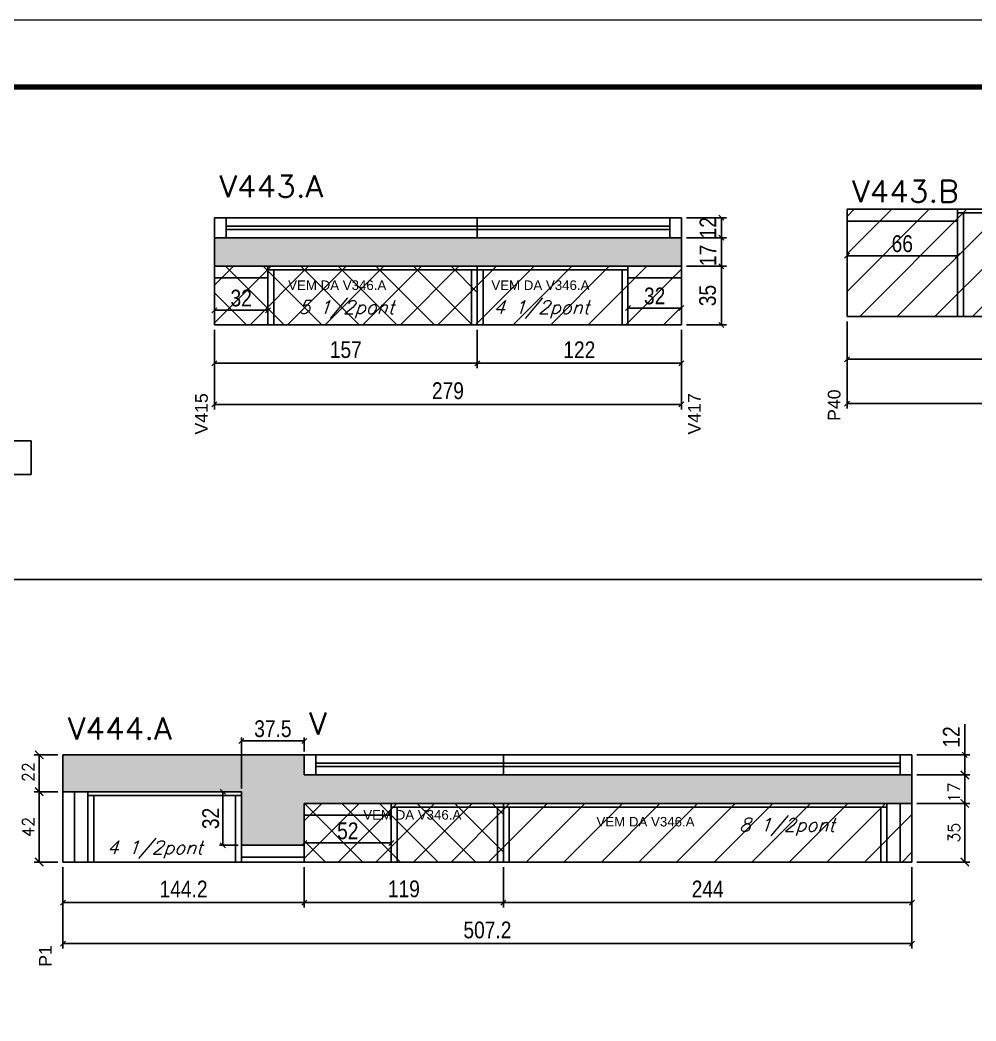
# Model space of a CAD drawing. Extents: x -3394 to 16474, y -5031 to 14397.
# Drawn here: x 6193 to 6764, y 1165 to 1762 of the extents above; entities that cross this region are included whole.
import ezdxf

# ---------------------------------------------------------------- set-up
doc = ezdxf.new("R2010")
doc.units = 0
doc.linetypes.add('DASHED', pattern=[0.75, 0.5, -0.25])
doc.layers.get('0').update_dxf_attribs({"linetype": 'CONTINUOUS'})
doc.layers.get('Defpoints').update_dxf_attribs({"linetype": 'CONTINUOUS'})
for name, color, linetype in [('barrote', 251, 'CONTINUOUS'), ('COTA', 241, 'CONTINUOUS'), ('NOMENCLATURA', 7, 'CONTINUOUS'), ('Painéis', 200, 'CONTINUOUS'), ('SARR_2.2x7', 40, 'CONTINUOUS'), ('SARR_3.5x7', 81, 'CONTINUOUS'), ('SARR_EDITAR', 141, 'CONTINUOUS'), ('texto', 7, 'CONTINUOUS')]:
    doc.layers.add(name, color=color, linetype=linetype)
for name, color, linetype, lineweight in [('Folhas', 255, 'CONTINUOUS', 9), ('Hachura', 251, 'CONTINUOUS', 9), ('REAPROVEITAMENTO', 251, 'CONTINUOUS', 9), ('SARRAFO DE PRESSAO', 251, 'DASHED', 9), ('Texto Seção', 7, 'CONTINUOUS', 15)]:
    doc.layers.add(name, color=color, linetype=linetype, lineweight=lineweight)
doc.styles.add('ARIAL', font='arial.ttf')
doc.styles.add('COTA TECNICA', font='techl___.ttf', dxfattribs={"height": 10})
doc.styles.add('REGUA-120', font='ROMANS.shx', dxfattribs={"height": 15})
doc.styles.add('ROMANS', font='romans.shx')
doc.dimstyles.new('Cota Paínel', dxfattribs={"dimtxt": 7, "dimasz": 5, "dimexe": 3, "dimexo": 3, "dimgap": 3, "dimtad": 1, "dimdec": 1, "dimzin": 12, "dimdsep": 46, "dimtxsty": 'ROMANS', "dimblk": 'ARCHTICK', "dimcen": 0, "dimclrd": 4, "dimclre": 4, "dimclrt": 1, "dimadec": 1, "dimazin": 3, "dimtfac": 1, "dimtdec": 1, "dimtmove": 0, "dimatfit": 3, "dimldrblk": 'OBLIQUE', "dimfxl": 1, "dimtolj": 1, "dimtzin": 12, "dimarcsym": 0})
doc.dimstyles.new('PAINEL', dxfattribs={"dimtxt": 10, "dimasz": 3, "dimexe": 3, "dimexo": 3, "dimgap": 3, "dimtad": 1, "dimdec": 1, "dimzin": 12, "dimdsep": 46, "dimtxsty": 'COTA TECNICA', "dimblk1": 'OBLIQUE', "dimblk2": 'OBLIQUE', "dimsah": 1, "dimcen": 0.9, "dimclrd": 4, "dimclre": 4, "dimclrt": 240, "dimadec": 1, "dimazin": 3, "dimtfac": 1, "dimtdec": 1, "dimtmove": 0, "dimatfit": 3, "dimfxl": 1, "dimtolj": 1, "dimtzin": 12, "dimarcsym": 0})
pattern_1 = [(45, (-1585, -1148.575), (-11.22532, 11.22532), [])]
pattern_2 = [(50, (-1585, -1148.575), (9.1092334, -0.796954), [0.9525, -10.4775]), (355, (-1585, -1148.575), (-1.762171, 9.552842), [0.762, -8.382029]), (100.45144, (-1584.241, -1148.6415), (7.347062, 8.755888), [0.8095, -8.904512]), (46.1842, (-1585, -1146.035), (13.553952, -2.102116), [1.42875, -15.71625]), (96.63556, (-1583.87, -1146.21), (11.870207, 12.371306), [1.214251, -13.35678]), (351.18415, (-1585, -1146.035), (11.870207, 12.371306), [1.142998, -12.572987]), (21, (-1583.73, -1146.67), (7.5807196, -5.11326), [0.9525, -10.4775]), (326, (-1583.73, -1146.67), (3.090101, 9.209398), [0.762, -8.382]), (71.45144, (-1583.098, -1147.096), (10.670821, 4.0961384), [0.8095, -8.904497]), (37.5, (-1585, -1148.575), (0.1544302, 4.227752), [0, -8.2804, 0, -8.509, 0, -8.41375]), (7.5, (-1585, -1148.575), (3.3409831, 5.0090287), [0, -4.8514, 0, -8.0899, 0, -3.20675]), (327.5, (-1587.832, -1148.575), (6.7795298, -0.2864372), [0, -3.175, 0, -9.906, 0, -13.1445]), (317.5, (-1589.102, -1148.575), (7.406459, 1.2713246), [0, -4.1275, 0, -6.5786, 0, -9.3345])]

# ---------------------------------------------------------------- blocks, each defined once
blk = doc.blocks.new('9999999999')
at = {"layer": 'Folhas'}
blk.add_lwpolyline([(98138.98, 34190.21), (99623.98, 34190.21), (99623.98, 35240.21), (98138.98, 35240.21)], close=True, dxfattribs=at)
at = {"layer": 'Folhas', "color": 30, "const_width": 3}
blk.add_lwpolyline([(98213.98, 34230.21), (99583.98, 34230.21), (99583.98, 35200.21), (98213.98, 35200.21)], close=True, dxfattribs=at)
blk = doc.blocks.new('_Oblique')
at = {"color": 0, "linetype": 'ByBlock', "lineweight": -2}
blk.add_line((-0.5, -0.5), (0.5, 0.5), dxfattribs=at)
blk = doc.blocks.new('*D945')
at = {"layer": 'COTA', "color": 4, "linetype": 'ByBlock', "lineweight": -2, "transparency": 16777216}
for p, q in [((6308.61, 1577.22), (6308.61, 1554.29)), ((6465.61, 1577.22), (6465.61, 1554.29)), ((6308.61, 1557.29), (6465.61, 1557.29))]:
    blk.add_line(p, q, dxfattribs=at)
at = {"layer": 'Defpoints', "color": 0, "linetype": 'ByBlock', "transparency": 16777216}
for p in [(6308.61, 1580.22), (6465.61, 1580.22), (6465.61, 1557.29)]:
    blk.add_point(p, dxfattribs=at)
at = {"layer": 'COTA', "color": 4, "linetype": 'ByBlock', "lineweight": -2, "transparency": 16777216, "xscale": 3, "yscale": 3, "zscale": 3, "rotation": 180}
blk.add_blockref('_Oblique', (6308.61, 1557.29), dxfattribs=at)
at = {"layer": 'COTA', "color": 4, "linetype": 'ByBlock', "lineweight": -2, "transparency": 16777216, "xscale": 3, "yscale": 3, "zscale": 3}
blk.add_blockref('_Oblique', (6465.61, 1557.29), dxfattribs=at)
at = {"layer": 'COTA', "color": 240, "linetype": 'ByBlock', "transparency": 16777216, "insert": (6387.11, 1565.4), "char_height": 10, "attachment_point": 5, "style": 'COTA TECNICA'}
blk.add_mtext('\\A1;157', dxfattribs=at)
blk = doc.blocks.new('*D946')
at = {"layer": 'COTA', "color": 4, "linetype": 'ByBlock', "lineweight": -2, "transparency": 16777216}
for p, q in [((6465.61, 1577.22), (6465.61, 1554.29)), ((6587.61, 1577.22), (6587.61, 1554.29)), ((6465.61, 1557.29), (6587.61, 1557.29))]:
    blk.add_line(p, q, dxfattribs=at)
at = {"layer": 'Defpoints', "color": 0, "linetype": 'ByBlock', "transparency": 16777216}
for p in [(6465.61, 1580.22), (6587.61, 1580.22), (6587.61, 1557.29)]:
    blk.add_point(p, dxfattribs=at)
at = {"layer": 'COTA', "color": 4, "linetype": 'ByBlock', "lineweight": -2, "transparency": 16777216, "xscale": 3, "yscale": 3, "zscale": 3, "rotation": 180}
blk.add_blockref('_Oblique', (6465.61, 1557.29), dxfattribs=at)
at = {"layer": 'COTA', "color": 4, "linetype": 'ByBlock', "lineweight": -2, "transparency": 16777216, "xscale": 3, "yscale": 3, "zscale": 3}
blk.add_blockref('_Oblique', (6587.61, 1557.29), dxfattribs=at)
at = {"layer": 'COTA', "color": 240, "linetype": 'ByBlock', "transparency": 16777216, "insert": (6526.61, 1565.35), "char_height": 10, "attachment_point": 5, "style": 'COTA TECNICA'}
blk.add_mtext('\\A1;122', dxfattribs=at)
blk = doc.blocks.new('*D949')
at = {"layer": 'COTA', "color": 4, "linetype": 'ByBlock', "lineweight": -2, "transparency": 16777216}
for p, q in [((6308.61, 1577.22), (6308.61, 1529.75)), ((6587.61, 1577.22), (6587.61, 1529.75)), ((6308.61, 1532.75), (6587.61, 1532.75))]:
    blk.add_line(p, q, dxfattribs=at)
at = {"layer": 'Defpoints', "color": 0, "linetype": 'ByBlock', "transparency": 16777216}
for p in [(6308.61, 1580.22), (6587.61, 1580.22), (6587.61, 1532.75)]:
    blk.add_point(p, dxfattribs=at)
at = {"layer": 'COTA', "color": 4, "linetype": 'ByBlock', "lineweight": -2, "transparency": 16777216, "xscale": 3, "yscale": 3, "zscale": 3, "rotation": 180}
blk.add_blockref('_Oblique', (6308.61, 1532.75), dxfattribs=at)
at = {"layer": 'COTA', "color": 4, "linetype": 'ByBlock', "lineweight": -2, "transparency": 16777216, "xscale": 3, "yscale": 3, "zscale": 3}
blk.add_blockref('_Oblique', (6587.61, 1532.75), dxfattribs=at)
at = {"layer": 'COTA', "color": 240, "linetype": 'ByBlock', "transparency": 16777216, "insert": (6448.11, 1540.85), "char_height": 10, "attachment_point": 5, "style": 'COTA TECNICA'}
blk.add_mtext('\\A1;279', dxfattribs=at)
blk = doc.blocks.new('*D947')
at = {"layer": 'COTA', "color": 4, "lineweight": -2, "transparency": 16777216}
for p, q in [((6590.61, 1615.22), (6614.5, 1615.22)), ((6611.5, 1580.22), (6611.5, 1615.22)), ((6590.61, 1580.22), (6614.5, 1580.22))]:
    blk.add_line(p, q, dxfattribs=at)
at = {"layer": 'Defpoints', "color": 0, "transparency": 16777216}
for p in [(6587.61, 1615.22), (6611.5, 1615.22), (6587.61, 1580.22)]:
    blk.add_point(p, dxfattribs=at)
at = {"layer": 'COTA', "color": 4, "lineweight": -2, "transparency": 16777216, "xscale": 3, "yscale": 3, "zscale": 3}
for p, rotation in [((6611.5, 1615.22), 90), ((6611.5, 1580.22), 270)]:
    blk.add_blockref('_Oblique', p, dxfattribs=dict(at, rotation=rotation))
at = {"layer": 'COTA', "color": 240, "transparency": 16777216, "insert": (6603.28, 1597.72), "char_height": 10, "attachment_point": 5, "rotation": 90, "style": 'COTA TECNICA'}
blk.add_mtext('\\A1;35', dxfattribs=at)
blk = doc.blocks.new('*D948')
at = {"layer": 'COTA', "color": 4, "lineweight": -2, "transparency": 16777216}
for p, q in [((6590.61, 1632.22), (6614.5, 1632.22)), ((6611.5, 1615.22), (6611.5, 1632.22)), ((6590.61, 1615.22), (6614.5, 1615.22))]:
    blk.add_line(p, q, dxfattribs=at)
at = {"layer": 'Defpoints', "color": 0, "transparency": 16777216}
for p in [(6587.61, 1632.22), (6611.5, 1632.22), (6587.61, 1615.22)]:
    blk.add_point(p, dxfattribs=at)
at = {"layer": 'COTA', "color": 4, "lineweight": -2, "transparency": 16777216, "xscale": 3, "yscale": 3, "zscale": 3}
for p, rotation in [((6611.5, 1632.22), 90), ((6611.5, 1615.22), 270)]:
    blk.add_blockref('_Oblique', p, dxfattribs=dict(at, rotation=rotation))
at = {"layer": 'COTA', "color": 240, "transparency": 16777216, "insert": (6603.43, 1621.72), "char_height": 10, "attachment_point": 5, "rotation": 90, "style": 'COTA TECNICA'}
blk.add_mtext('\\A1;17', dxfattribs=at)
blk = doc.blocks.new('*D944')
at = {"layer": 'COTA', "color": 4, "lineweight": -2, "transparency": 16777216}
for p, q in [((6590.61, 1644.22), (6614.5, 1644.22)), ((6611.5, 1632.22), (6611.5, 1644.22)), ((6590.61, 1632.22), (6614.5, 1632.22))]:
    blk.add_line(p, q, dxfattribs=at)
at = {"layer": 'Defpoints', "color": 0, "transparency": 16777216}
for p in [(6587.61, 1644.22), (6611.5, 1644.22), (6587.61, 1632.22)]:
    blk.add_point(p, dxfattribs=at)
at = {"layer": 'COTA', "color": 4, "lineweight": -2, "transparency": 16777216, "xscale": 3, "yscale": 3, "zscale": 3}
for p, rotation in [((6611.5, 1644.22), 90), ((6611.5, 1632.22), 270)]:
    blk.add_blockref('_Oblique', p, dxfattribs=dict(at, rotation=rotation))
at = {"layer": 'COTA', "color": 240, "transparency": 16777216, "insert": (6603.44, 1638.22), "char_height": 10, "attachment_point": 5, "rotation": 90, "style": 'COTA TECNICA'}
blk.add_mtext('\\A1;12', dxfattribs=at)
blk = doc.blocks.new('*D950')
at = {"layer": 'COTA', "color": 4, "linetype": 'Continuous', "lineweight": -2, "transparency": 16777216}
for p, q in [((6308.61, 1606.22), (6308.61, 1586.96)), ((6340.61, 1606.22), (6340.61, 1586.96)), ((6308.61, 1588.96), (6340.61, 1588.96))]:
    blk.add_line(p, q, dxfattribs=at)
at = {"layer": 'Defpoints', "color": 0, "linetype": 'Continuous', "transparency": 16777216}
for p in [(6308.61, 1608.22), (6340.61, 1608.22), (6340.61, 1588.96)]:
    blk.add_point(p, dxfattribs=at)
at = {"layer": 'COTA', "color": 4, "linetype": 'Continuous', "lineweight": -2, "transparency": 16777216, "xscale": 3, "yscale": 3, "zscale": 3, "rotation": 180}
blk.add_blockref('_Oblique', (6308.61, 1588.96), dxfattribs=at)
at = {"layer": 'COTA', "color": 4, "linetype": 'Continuous', "lineweight": -2, "transparency": 16777216, "xscale": 3, "yscale": 3, "zscale": 3}
blk.add_blockref('_Oblique', (6340.61, 1588.96), dxfattribs=at)
at = {"layer": 'COTA', "color": 240, "linetype": 'Continuous', "transparency": 16777216, "insert": (6324.61, 1596.18), "char_height": 10, "attachment_point": 5, "style": 'COTA TECNICA'}
blk.add_mtext('\\A1;32', dxfattribs=at)
blk = doc.blocks.new('*D951')
at = {"layer": 'COTA', "color": 4, "linetype": 'Continuous', "lineweight": -2, "transparency": 16777216}
for p, q in [((6555.61, 1606.22), (6555.61, 1588.21)), ((6587.61, 1606.22), (6587.61, 1588.21)), ((6587.61, 1590.21), (6555.61, 1590.21))]:
    blk.add_line(p, q, dxfattribs=at)
at = {"layer": 'Defpoints', "color": 0, "linetype": 'Continuous', "transparency": 16777216}
for p in [(6555.61, 1608.22), (6587.61, 1608.22), (6555.61, 1590.21)]:
    blk.add_point(p, dxfattribs=at)
at = {"layer": 'COTA', "color": 4, "linetype": 'Continuous', "lineweight": -2, "transparency": 16777216, "xscale": 3, "yscale": 3, "zscale": 3, "rotation": 180}
blk.add_blockref('_Oblique', (6555.61, 1590.21), dxfattribs=at)
at = {"layer": 'COTA', "color": 4, "linetype": 'Continuous', "lineweight": -2, "transparency": 16777216, "xscale": 3, "yscale": 3, "zscale": 3}
blk.add_blockref('_Oblique', (6587.61, 1590.21), dxfattribs=at)
at = {"layer": 'COTA', "color": 240, "linetype": 'Continuous', "transparency": 16777216, "insert": (6571.61, 1597.43), "char_height": 10, "attachment_point": 5, "style": 'COTA TECNICA'}
blk.add_mtext('\\A1;32', dxfattribs=at)
blk = doc.blocks.new('*D953')
at = {"layer": 'COTA', "color": 4, "linetype": 'ByBlock', "lineweight": -2, "transparency": 16777216}
for p, q in [((6686.53, 1582.22), (6686.53, 1556.73)), ((6930.53, 1582.22), (6930.53, 1556.73)), ((6686.53, 1559.73), (6930.53, 1559.73))]:
    blk.add_line(p, q, dxfattribs=at)
at = {"layer": 'Defpoints', "color": 0, "linetype": 'ByBlock', "transparency": 16777216}
for p in [(6686.53, 1585.22), (6930.53, 1585.22), (6930.53, 1559.73)]:
    blk.add_point(p, dxfattribs=at)
at = {"layer": 'COTA', "color": 4, "linetype": 'ByBlock', "lineweight": -2, "transparency": 16777216, "xscale": 3, "yscale": 3, "zscale": 3, "rotation": 180}
blk.add_blockref('_Oblique', (6686.53, 1559.73), dxfattribs=at)
at = {"layer": 'COTA', "color": 4, "linetype": 'ByBlock', "lineweight": -2, "transparency": 16777216, "xscale": 3, "yscale": 3, "zscale": 3}
blk.add_blockref('_Oblique', (6930.53, 1559.73), dxfattribs=at)
at = {"layer": 'COTA', "color": 240, "linetype": 'ByBlock', "transparency": 16777216, "insert": (6808.53, 1567.81), "char_height": 10, "attachment_point": 5, "style": 'COTA TECNICA'}
blk.add_mtext('\\A1;244', dxfattribs=at)
blk = doc.blocks.new('*D955')
at = {"layer": 'COTA', "color": 4, "linetype": 'ByBlock', "lineweight": -2, "transparency": 16777216}
for p, q in [((6686.53, 1582.22), (6686.53, 1530.23)), ((7033.53, 1582.22), (7033.53, 1530.23)), ((6686.53, 1533.23), (7033.53, 1533.23))]:
    blk.add_line(p, q, dxfattribs=at)
at = {"layer": 'Defpoints', "color": 0, "linetype": 'ByBlock', "transparency": 16777216}
for p in [(6686.53, 1585.22), (7033.53, 1585.22), (7033.53, 1533.23)]:
    blk.add_point(p, dxfattribs=at)
at = {"layer": 'COTA', "color": 4, "linetype": 'ByBlock', "lineweight": -2, "transparency": 16777216, "xscale": 3, "yscale": 3, "zscale": 3, "rotation": 180}
blk.add_blockref('_Oblique', (6686.53, 1533.23), dxfattribs=at)
at = {"layer": 'COTA', "color": 4, "linetype": 'ByBlock', "lineweight": -2, "transparency": 16777216, "xscale": 3, "yscale": 3, "zscale": 3}
blk.add_blockref('_Oblique', (7033.53, 1533.23), dxfattribs=at)
at = {"layer": 'COTA', "color": 240, "linetype": 'ByBlock', "transparency": 16777216, "insert": (6860.03, 1541.45), "char_height": 10, "attachment_point": 5, "style": 'COTA TECNICA'}
blk.add_mtext('\\A1;347', dxfattribs=at)
blk = doc.blocks.new('*D957')
at = {"layer": 'COTA', "color": 4, "linetype": 'Continuous', "lineweight": -2, "transparency": 16777216}
for p, q in [((6686.53, 1640.22), (6686.53, 1619.54)), ((6752.53, 1640.22), (6752.53, 1619.54)), ((6752.53, 1621.54), (6686.53, 1621.54))]:
    blk.add_line(p, q, dxfattribs=at)
at = {"layer": 'Defpoints', "color": 0, "linetype": 'Continuous', "transparency": 16777216}
for p in [(6686.53, 1642.22), (6752.53, 1642.22), (6686.53, 1621.54)]:
    blk.add_point(p, dxfattribs=at)
at = {"layer": 'COTA', "color": 4, "linetype": 'Continuous', "lineweight": -2, "transparency": 16777216, "xscale": 3, "yscale": 3, "zscale": 3, "rotation": 180}
blk.add_blockref('_Oblique', (6686.53, 1621.54), dxfattribs=at)
at = {"layer": 'COTA', "color": 4, "linetype": 'Continuous', "lineweight": -2, "transparency": 16777216, "xscale": 3, "yscale": 3, "zscale": 3}
blk.add_blockref('_Oblique', (6752.53, 1621.54), dxfattribs=at)
at = {"layer": 'COTA', "color": 240, "linetype": 'Continuous', "transparency": 16777216, "insert": (6719.53, 1628.64), "char_height": 10, "attachment_point": 5, "style": 'COTA TECNICA'}
blk.add_mtext('\\A1;66', dxfattribs=at)
blk = doc.blocks.new('*D958')
at = {"layer": 'COTA', "color": 4, "linetype": 'ByBlock', "lineweight": -2, "transparency": 16777216}
for p, q in [((6218.1, 1256.53), (6218.1, 1232.36)), ((6362.3, 1256.53), (6362.3, 1232.36)), ((6218.1, 1235.36), (6362.3, 1235.36))]:
    blk.add_line(p, q, dxfattribs=at)
at = {"layer": 'Defpoints', "color": 0, "linetype": 'ByBlock', "transparency": 16777216}
for p in [(6218.1, 1259.53), (6362.3, 1259.53), (6362.3, 1235.36)]:
    blk.add_point(p, dxfattribs=at)
at = {"layer": 'COTA', "color": 4, "linetype": 'ByBlock', "lineweight": -2, "transparency": 16777216, "xscale": 3, "yscale": 3, "zscale": 3, "rotation": 180}
blk.add_blockref('_Oblique', (6218.1, 1235.36), dxfattribs=at)
at = {"layer": 'COTA', "color": 4, "linetype": 'ByBlock', "lineweight": -2, "transparency": 16777216, "xscale": 3, "yscale": 3, "zscale": 3}
blk.add_blockref('_Oblique', (6362.3, 1235.36), dxfattribs=at)
at = {"layer": 'COTA', "color": 240, "linetype": 'ByBlock', "transparency": 16777216, "insert": (6290.2, 1243.43), "char_height": 10, "attachment_point": 5, "style": 'COTA TECNICA'}
blk.add_mtext('\\A1;144.2', dxfattribs=at)
blk = doc.blocks.new('_ArchTick')
at = {"color": 0, "linetype": 'ByBlock', "const_width": 0.15}
blk.add_lwpolyline([(-0.5, -0.5), (0.5, 0.5)], dxfattribs=at)
blk = doc.blocks.new('*D959')
at = {"layer": 'COTA', "color": 4, "lineweight": -2, "transparency": 16777216}
for p, q in [((6215.1, 1301.53), (6200.97, 1301.53)), ((6203.97, 1259.53), (6203.97, 1301.53)), ((6215.1, 1259.53), (6200.97, 1259.53))]:
    blk.add_line(p, q, dxfattribs=at)
at = {"layer": 'Defpoints', "color": 0, "transparency": 16777216}
for p in [(6203.97, 1301.53), (6218.1, 1301.53), (6218.1, 1259.53)]:
    blk.add_point(p, dxfattribs=at)
at = {"layer": 'COTA', "color": 4, "lineweight": -2, "transparency": 16777216, "xscale": 5, "yscale": 5, "zscale": 5}
for p, rotation in [((6203.97, 1301.53), 90), ((6203.97, 1259.53), 270)]:
    blk.add_blockref('_ArchTick', p, dxfattribs=dict(at, rotation=rotation))
at = {"layer": 'COTA', "color": 1, "transparency": 16777216, "insert": (6197.47, 1280.53), "char_height": 7, "attachment_point": 5, "rotation": 90, "style": 'ROMANS'}
blk.add_mtext('\\A1;42', dxfattribs=at)
blk = doc.blocks.new('*D960')
at = {"layer": 'COTA', "color": 4, "lineweight": -2, "transparency": 16777216}
for p, q in [((6215.1, 1323.53), (6200.97, 1323.53)), ((6203.97, 1301.53), (6203.97, 1323.53)), ((6215.1, 1301.53), (6200.97, 1301.53))]:
    blk.add_line(p, q, dxfattribs=at)
at = {"layer": 'Defpoints', "color": 0, "transparency": 16777216}
for p in [(6203.97, 1323.53), (6218.1, 1323.53), (6218.1, 1301.53)]:
    blk.add_point(p, dxfattribs=at)
at = {"layer": 'COTA', "color": 4, "lineweight": -2, "transparency": 16777216, "xscale": 5, "yscale": 5, "zscale": 5}
for p, rotation in [((6203.97, 1323.53), 90), ((6203.97, 1301.53), 270)]:
    blk.add_blockref('_ArchTick', p, dxfattribs=dict(at, rotation=rotation))
at = {"layer": 'COTA', "color": 1, "transparency": 16777216, "insert": (6197.47, 1313.22), "char_height": 7, "attachment_point": 5, "rotation": 90, "style": 'ROMANS'}
blk.add_mtext('\\A1;22', dxfattribs=at)
blk = doc.blocks.new('*D961')
at = {"layer": 'COTA', "color": 4, "linetype": 'Continuous', "lineweight": -2, "transparency": 16777216}
for p, q in [((6324.8, 1303.53), (6324.8, 1333.85)), ((6362.3, 1325.53), (6362.3, 1333.85)), ((6362.3, 1331.85), (6324.8, 1331.85))]:
    blk.add_line(p, q, dxfattribs=at)
at = {"layer": 'Defpoints', "color": 0, "linetype": 'Continuous', "transparency": 16777216}
for p in [(6324.8, 1331.85), (6362.3, 1323.53), (6324.8, 1301.53)]:
    blk.add_point(p, dxfattribs=at)
at = {"layer": 'COTA', "color": 4, "linetype": 'Continuous', "lineweight": -2, "transparency": 16777216, "xscale": 3, "yscale": 3, "zscale": 3, "rotation": 180}
blk.add_blockref('_Oblique', (6324.8, 1331.85), dxfattribs=at)
at = {"layer": 'COTA', "color": 4, "linetype": 'Continuous', "lineweight": -2, "transparency": 16777216, "xscale": 3, "yscale": 3, "zscale": 3}
blk.add_blockref('_Oblique', (6362.3, 1331.85), dxfattribs=at)
at = {"layer": 'COTA', "color": 240, "linetype": 'Continuous', "transparency": 16777216, "insert": (6343.55, 1339.07), "char_height": 10, "attachment_point": 5, "style": 'COTA TECNICA'}
blk.add_mtext('\\A1;37.5', dxfattribs=at)
blk = doc.blocks.new('*D962')
at = {"layer": 'COTA', "color": 4, "linetype": 'Continuous', "lineweight": -2, "transparency": 16777216}
for p, q in [((6322.8, 1301.53), (6311.66, 1301.53)), ((6313.66, 1301.53), (6313.66, 1269.53)), ((6322.8, 1269.53), (6311.66, 1269.53))]:
    blk.add_line(p, q, dxfattribs=at)
at = {"layer": 'Defpoints', "color": 0, "linetype": 'Continuous', "transparency": 16777216}
for p in [(6324.8, 1301.53), (6313.66, 1269.53), (6324.8, 1269.53)]:
    blk.add_point(p, dxfattribs=at)
at = {"layer": 'COTA', "color": 4, "linetype": 'Continuous', "lineweight": -2, "transparency": 16777216, "xscale": 3, "yscale": 3, "zscale": 3}
for p, rotation in [((6313.66, 1301.53), 90), ((6313.66, 1269.53), 270)]:
    blk.add_blockref('_Oblique', p, dxfattribs=dict(at, rotation=rotation))
at = {"layer": 'COTA', "color": 240, "linetype": 'Continuous', "transparency": 16777216, "insert": (6306.44, 1285.53), "char_height": 10, "attachment_point": 5, "rotation": 90, "style": 'COTA TECNICA'}
blk.add_mtext('\\A1;32', dxfattribs=at)
blk = doc.blocks.new('*D964')
at = {"layer": 'COTA', "color": 4, "linetype": 'ByBlock', "lineweight": -2, "transparency": 16777216}
for p, q in [((6362.3, 1256.53), (6362.3, 1232.36)), ((6481.3, 1256.53), (6481.3, 1232.36)), ((6362.3, 1235.36), (6481.3, 1235.36))]:
    blk.add_line(p, q, dxfattribs=at)
at = {"layer": 'Defpoints', "color": 0, "linetype": 'ByBlock', "transparency": 16777216}
for p in [(6362.3, 1259.53), (6481.3, 1259.53), (6481.3, 1235.36)]:
    blk.add_point(p, dxfattribs=at)
at = {"layer": 'COTA', "color": 4, "linetype": 'ByBlock', "lineweight": -2, "transparency": 16777216, "xscale": 3, "yscale": 3, "zscale": 3, "rotation": 180}
blk.add_blockref('_Oblique', (6362.3, 1235.36), dxfattribs=at)
at = {"layer": 'COTA', "color": 4, "linetype": 'ByBlock', "lineweight": -2, "transparency": 16777216, "xscale": 3, "yscale": 3, "zscale": 3}
blk.add_blockref('_Oblique', (6481.3, 1235.36), dxfattribs=at)
at = {"layer": 'COTA', "color": 240, "linetype": 'ByBlock', "transparency": 16777216, "insert": (6421.8, 1243.44), "char_height": 10, "attachment_point": 5, "style": 'COTA TECNICA'}
blk.add_mtext('\\A1;119', dxfattribs=at)
blk = doc.blocks.new('*D965')
at = {"layer": 'COTA', "color": 4, "linetype": 'ByBlock', "lineweight": -2, "transparency": 16777216}
for p, q in [((6481.3, 1256.53), (6481.3, 1232.36)), ((6725.3, 1256.53), (6725.3, 1232.36)), ((6481.3, 1235.36), (6725.3, 1235.36))]:
    blk.add_line(p, q, dxfattribs=at)
at = {"layer": 'Defpoints', "color": 0, "linetype": 'ByBlock', "transparency": 16777216}
for p in [(6481.3, 1259.53), (6725.3, 1259.53), (6725.3, 1235.36)]:
    blk.add_point(p, dxfattribs=at)
at = {"layer": 'COTA', "color": 4, "linetype": 'ByBlock', "lineweight": -2, "transparency": 16777216, "xscale": 3, "yscale": 3, "zscale": 3, "rotation": 180}
blk.add_blockref('_Oblique', (6481.3, 1235.36), dxfattribs=at)
at = {"layer": 'COTA', "color": 4, "linetype": 'ByBlock', "lineweight": -2, "transparency": 16777216, "xscale": 3, "yscale": 3, "zscale": 3}
blk.add_blockref('_Oblique', (6725.3, 1235.36), dxfattribs=at)
at = {"layer": 'COTA', "color": 240, "linetype": 'ByBlock', "transparency": 16777216, "insert": (6603.3, 1243.43), "char_height": 10, "attachment_point": 5, "style": 'COTA TECNICA'}
blk.add_mtext('\\A1;244', dxfattribs=at)
blk = doc.blocks.new('*D968')
at = {"layer": 'COTA', "color": 4, "linetype": 'ByBlock', "lineweight": -2, "transparency": 16777216}
for p, q in [((6218.1, 1256.53), (6218.1, 1207.81)), ((6725.3, 1256.53), (6725.3, 1207.81)), ((6218.1, 1210.81), (6725.3, 1210.81))]:
    blk.add_line(p, q, dxfattribs=at)
at = {"layer": 'Defpoints', "color": 0, "linetype": 'ByBlock', "transparency": 16777216}
for p in [(6218.1, 1259.53), (6725.3, 1259.53), (6725.3, 1210.81)]:
    blk.add_point(p, dxfattribs=at)
at = {"layer": 'COTA', "color": 4, "linetype": 'ByBlock', "lineweight": -2, "transparency": 16777216, "xscale": 3, "yscale": 3, "zscale": 3, "rotation": 180}
blk.add_blockref('_Oblique', (6218.1, 1210.81), dxfattribs=at)
at = {"layer": 'COTA', "color": 4, "linetype": 'ByBlock', "lineweight": -2, "transparency": 16777216, "xscale": 3, "yscale": 3, "zscale": 3}
blk.add_blockref('_Oblique', (6725.3, 1210.81), dxfattribs=at)
at = {"layer": 'COTA', "color": 240, "linetype": 'ByBlock', "transparency": 16777216, "insert": (6471.7, 1218.92), "char_height": 10, "attachment_point": 5, "style": 'COTA TECNICA'}
blk.add_mtext('\\A1;507.2', dxfattribs=at)
blk = doc.blocks.new('*D966')
at = {"layer": 'COTA', "color": 4, "lineweight": -2, "transparency": 16777216}
for p, q in [((6728.3, 1294.53), (6759.88, 1294.53)), ((6756.88, 1259.53), (6756.88, 1294.53)), ((6728.3, 1259.53), (6759.88, 1259.53))]:
    blk.add_line(p, q, dxfattribs=at)
at = {"layer": 'Defpoints', "color": 0, "transparency": 16777216}
for p in [(6725.3, 1294.53), (6756.88, 1294.53), (6725.3, 1259.53)]:
    blk.add_point(p, dxfattribs=at)
at = {"layer": 'COTA', "color": 4, "lineweight": -2, "transparency": 16777216, "xscale": 5, "yscale": 5, "zscale": 5}
for p, rotation in [((6756.88, 1294.53), 90), ((6756.88, 1259.53), 270)]:
    blk.add_blockref('_ArchTick', p, dxfattribs=dict(at, rotation=rotation))
at = {"layer": 'COTA', "color": 1, "transparency": 16777216, "insert": (6750.38, 1277.03), "char_height": 7, "attachment_point": 5, "rotation": 90, "style": 'ROMANS'}
blk.add_mtext('\\A1;35', dxfattribs=at)
blk = doc.blocks.new('*D967')
at = {"layer": 'COTA', "color": 4, "lineweight": -2, "transparency": 16777216}
for p, q in [((6728.3, 1311.53), (6759.88, 1311.53)), ((6756.88, 1294.53), (6756.88, 1311.53)), ((6728.3, 1294.53), (6759.88, 1294.53))]:
    blk.add_line(p, q, dxfattribs=at)
at = {"layer": 'Defpoints', "color": 0, "transparency": 16777216}
for p in [(6725.3, 1311.53), (6756.88, 1311.53), (6725.3, 1294.53)]:
    blk.add_point(p, dxfattribs=at)
at = {"layer": 'COTA', "color": 4, "lineweight": -2, "transparency": 16777216, "xscale": 5, "yscale": 5, "zscale": 5}
for p, rotation in [((6756.88, 1311.53), 90), ((6756.88, 1294.53), 270)]:
    blk.add_blockref('_ArchTick', p, dxfattribs=dict(at, rotation=rotation))
at = {"layer": 'COTA', "color": 1, "transparency": 16777216, "insert": (6750.38, 1301.03), "char_height": 7, "attachment_point": 5, "rotation": 90, "style": 'ROMANS'}
blk.add_mtext('\\A1;17', dxfattribs=at)
blk = doc.blocks.new('*D963')
at = {"layer": 'COTA', "color": 4, "lineweight": -2, "transparency": 16777216}
for p, q in [((6756.88, 1323.53), (6756.88, 1341.84)), ((6728.3, 1323.53), (6759.88, 1323.53)), ((6756.88, 1311.53), (6756.88, 1323.53)), ((6728.3, 1311.53), (6759.88, 1311.53))]:
    blk.add_line(p, q, dxfattribs=at)
at = {"layer": 'Defpoints', "color": 0, "transparency": 16777216}
for p in [(6725.3, 1323.53), (6756.88, 1323.53), (6725.3, 1311.53)]:
    blk.add_point(p, dxfattribs=at)
at = {"layer": 'COTA', "color": 4, "lineweight": -2, "transparency": 16777216, "xscale": 3, "yscale": 3, "zscale": 3}
for p, rotation in [((6756.88, 1323.53), 90), ((6756.88, 1311.53), 270)]:
    blk.add_blockref('_Oblique', p, dxfattribs=dict(at, rotation=rotation))
at = {"layer": 'COTA', "color": 240, "transparency": 16777216, "insert": (6748.82, 1334.19), "char_height": 10, "attachment_point": 5, "rotation": 90, "style": 'COTA TECNICA'}
blk.add_mtext('\\A1;12', dxfattribs=at)
blk = doc.blocks.new('*D969')
at = {"layer": 'COTA', "color": 4, "linetype": 'Continuous', "lineweight": -2, "transparency": 16777216}
for p, q in [((6362.3, 1285.53), (6362.3, 1268.98)), ((6414.3, 1285.53), (6414.3, 1268.98)), ((6362.3, 1270.98), (6414.3, 1270.98))]:
    blk.add_line(p, q, dxfattribs=at)
at = {"layer": 'Defpoints', "color": 0, "linetype": 'Continuous', "transparency": 16777216}
for p in [(6362.3, 1287.53), (6414.3, 1287.53), (6414.3, 1270.98)]:
    blk.add_point(p, dxfattribs=at)
at = {"layer": 'COTA', "color": 4, "linetype": 'Continuous', "lineweight": -2, "transparency": 16777216, "xscale": 3, "yscale": 3, "zscale": 3, "rotation": 180}
blk.add_blockref('_Oblique', (6362.3, 1270.98), dxfattribs=at)
at = {"layer": 'COTA', "color": 4, "linetype": 'Continuous', "lineweight": -2, "transparency": 16777216, "xscale": 3, "yscale": 3, "zscale": 3}
blk.add_blockref('_Oblique', (6414.3, 1270.98), dxfattribs=at)
at = {"layer": 'COTA', "color": 240, "linetype": 'Continuous', "transparency": 16777216, "insert": (6388.3, 1278.09), "char_height": 10, "attachment_point": 5, "style": 'COTA TECNICA'}
blk.add_mtext('\\A1;52', dxfattribs=at)

msp = doc.modelspace()

# ---------------------------------------------------------------- hatches: boundary and pattern name
at = {"layer": 'COTA', "linetype": 'Continuous'}
h = msp.add_hatch(dxfattribs=at)
h.set_pattern_fill('AR-CONC', color=256, scale=0.05)
h.set_pattern_definition(pattern_2)
h.paths.add_polyline_path([(6587.61, 1615.22), (6587.61, 1632.22), (6308.61, 1632.22), (6308.61, 1615.22)])
h = msp.add_hatch(dxfattribs=at)
h.set_pattern_fill('AR-CONC', color=256, scale=0.05)
h.set_pattern_definition(pattern_2)
h.paths.add_polyline_path([(6362.3, 1269.53), (6362.3, 1294.53), (6725.3, 1294.53), (6725.3, 1311.53), (6362.3, 1311.53), (6362.3, 1323.53), (6218.1, 1323.53), (6218.1, 1301.53), (6324.8, 1301.53), (6324.8, 1269.53)])
at = {"layer": 'Hachura', "linetype": 'ByBlock'}
h = msp.add_hatch(dxfattribs=at)
h.set_pattern_fill('ANSI37', color=256, scale=5)
h.set_pattern_definition([(45, (-1585, -1148.575), (-11.22532, 11.22532), []), (135, (-1585, -1148.575), (-11.22532, -11.22532), [])])
h.paths.add_polyline_path([(6308.61, 1615.22), (6308.61, 1580.22), (6465.61, 1580.22), (6465.61, 1615.22)])
h = msp.add_hatch(dxfattribs=at)
h.set_pattern_fill('ANSI37', color=256, scale=5)
h.set_pattern_definition([(45, (-2960.7, -1393.526), (-11.22532, 11.22532), []), (135, (-2960.7, -1393.526), (-11.22532, -11.22532), [])])
h.paths.add_polyline_path([(6481.3, 1259.53), (6481.3, 1294.53), (6362.3, 1294.53), (6362.3, 1259.53)])
at = {"layer": 'REAPROVEITAMENTO', "linetype": 'Continuous'}
h = msp.add_hatch(dxfattribs=at)
h.set_pattern_fill('ANSI31', color=256, scale=5)
h.set_pattern_definition(pattern_1)
h.paths.add_polyline_path([(6930.53, 1585.22), (6930.53, 1649.22), (6686.53, 1649.22), (6686.53, 1585.22)])
h = msp.add_hatch(dxfattribs=at)
h.set_pattern_fill('ANSI31', color=256, scale=5)
h.set_pattern_definition(pattern_1)
h.paths.add_polyline_path([(6587.61, 1615.22), (6465.61, 1615.22), (6465.61, 1580.22), (6587.61, 1580.22)])
h = msp.add_hatch(dxfattribs=at)
h.set_pattern_fill('ANSI31', color=256, scale=5)
h.set_pattern_definition([(45, (-2960.7, -1393.526), (-11.22532, 11.22532), [])])
h.paths.add_polyline_path([(6725.3, 1259.53), (6725.3, 1294.53), (6481.3, 1294.53), (6481.3, 1259.53)])

# ---------------------------------------------------------------- linework, layer by layer
at = {"layer": 'barrote'}
msp.add_lwpolyline([(5999.58, 1490.99), (6199.17, 1490.99), (6199.17, 1510.99), (5999.58, 1510.99)], close=True, dxfattribs=at)
at = {"layer": 'COTA', "linetype": 'ByBlock'}
for p, q in [((6308.61, 1615.22), (6308.61, 1632.22)), ((6218.1, 1323.53), (6362.3, 1323.53)), ((6218.1, 1301.53), (6218.1, 1323.53)), ((6725.3, 1294.53), (6725.3, 1311.53))]:
    msp.add_line(p, q, dxfattribs=at)
at = {"layer": 'COTA', "linetype": 'Continuous'}
for p, q in [((6587.61, 1615.22), (6587.61, 1632.22)), ((5932.21, 1428.12), (7302.21, 1428.12))]:
    msp.add_line(p, q, dxfattribs=at)
at = {"layer": 'Painéis', "linetype": 'ByBlock'}
for p, q in [((6308.61, 1644.22), (6587.61, 1644.22)), ((6308.61, 1632.22), (6308.61, 1644.22)), ((6465.61, 1632.22), (6465.61, 1644.22)), ((6587.61, 1632.22), (6587.61, 1644.22)), ((6686.53, 1649.22), (7033.53, 1649.22)), ((6686.53, 1585.22), (6686.53, 1649.22)), ((6308.61, 1632.22), (6587.61, 1632.22)), ((6308.61, 1615.22), (6587.61, 1615.22)), ((6308.61, 1580.22), (6308.61, 1615.22)), ((6465.61, 1580.22), (6465.61, 1615.22)), ((6587.61, 1580.22), (6587.61, 1615.22)), ((6686.53, 1585.22), (7033.53, 1585.22)), ((6308.61, 1580.22), (6587.61, 1580.22)), ((6362.3, 1323.53), (6725.3, 1323.53)), ((6362.3, 1311.53), (6362.3, 1323.53)), ((6481.3, 1311.53), (6481.3, 1323.53)), ((6725.3, 1311.53), (6725.3, 1323.53)), ((6362.3, 1311.53), (6725.3, 1311.53)), ((6218.1, 1301.53), (6324.8, 1301.53)), ((6218.1, 1259.53), (6218.1, 1301.53)), ((6324.8, 1269.53), (6324.8, 1301.53)), ((6362.3, 1294.53), (6725.3, 1294.53)), ((6362.3, 1259.53), (6362.3, 1294.53)), ((6481.3, 1259.53), (6481.3, 1294.53)), ((6725.3, 1259.53), (6725.3, 1294.53)), ((6324.8, 1269.53), (6362.3, 1269.53)), ((6218.1, 1259.53), (6362.3, 1259.53)), ((6362.3, 1259.53), (6725.3, 1259.53))]:
    msp.add_line(p, q, dxfattribs=at)
at = {"layer": 'SARR_2.2x7', "linetype": 'Continuous'}
for p, q in [((6315.61, 1632.22), (6315.61, 1644.22)), ((6580.61, 1632.22), (6580.61, 1644.22)), ((6752.53, 1647.02), (6930.53, 1647.02)), ((6686.53, 1642.22), (6752.53, 1642.22)), ((6308.61, 1608.22), (6340.61, 1608.22)), ((6340.61, 1613.02), (6465.61, 1613.02)), ((6465.61, 1613.02), (6555.61, 1613.02)), ((6555.61, 1608.22), (6587.61, 1608.22)), ((6369.3, 1311.53), (6369.3, 1323.53)), ((6718.3, 1311.53), (6718.3, 1323.53)), ((6369.3, 1318.53), (6481.3, 1318.53)), ((6369.3, 1316.53), (6481.3, 1316.53)), ((6481.3, 1318.53), (6718.3, 1318.53)), ((6481.3, 1316.53), (6718.3, 1316.53)), ((6225.1, 1259.53), (6225.1, 1301.53)), ((6233.1, 1299.33), (6324.8, 1299.33)), ((6414.3, 1292.33), (6481.3, 1292.33)), ((6481.3, 1292.33), (6710.3, 1292.33)), ((6718.3, 1259.53), (6718.3, 1294.53)), ((6362.3, 1287.53), (6414.3, 1287.53)), ((6324.8, 1262.53), (6324.8, 1269.53)), ((6324.8, 1262.53), (6362.3, 1262.53))]:
    msp.add_line(p, q, dxfattribs=at)
at = {"layer": 'SARR_3.5x7'}
for p, q in [((6752.53, 1649.22), (6752.53, 1585.22)), ((6756.03, 1647.02), (6756.03, 1585.22)), ((6340.61, 1615.22), (6340.61, 1580.22)), ((6555.61, 1615.22), (6555.61, 1580.22)), ((6344.11, 1613.02), (6344.11, 1580.22)), ((6462.11, 1613.02), (6462.11, 1580.22)), ((6465.61, 1613.02), (6465.61, 1580.22)), ((6469.11, 1613.02), (6469.11, 1580.22)), ((6552.11, 1613.02), (6552.11, 1580.22)), ((6752.53, 1585.22), (6756.03, 1585.22)), ((6340.61, 1580.22), (6344.11, 1580.22)), ((6462.11, 1580.22), (6465.61, 1580.22)), ((6465.61, 1580.22), (6469.11, 1580.22)), ((6552.11, 1580.22), (6555.61, 1580.22)), ((6233.1, 1301.53), (6233.1, 1259.53)), ((6236.6, 1299.33), (6236.6, 1259.53)), ((6321.3, 1299.33), (6321.3, 1259.53)), ((6324.8, 1301.53), (6324.8, 1259.53)), ((6414.3, 1294.53), (6414.3, 1259.53)), ((6417.8, 1292.33), (6417.8, 1259.53)), ((6477.8, 1292.33), (6477.8, 1259.53)), ((6481.3, 1292.33), (6481.3, 1259.53)), ((6484.8, 1292.33), (6484.8, 1259.53)), ((6706.8, 1292.33), (6706.8, 1259.53)), ((6710.3, 1294.53), (6710.3, 1259.53)), ((6233.1, 1259.53), (6236.6, 1259.53)), ((6321.3, 1259.53), (6324.8, 1259.53)), ((6325.3, 1259.53), (6328.8, 1259.53)), ((6328.8, 1259.53), (6332.3, 1259.53)), ((6414.3, 1259.53), (6417.8, 1259.53)), ((6477.8, 1259.53), (6481.3, 1259.53)), ((6481.3, 1259.53), (6484.8, 1259.53)), ((6706.8, 1259.53), (6710.3, 1259.53))]:
    msp.add_line(p, q, dxfattribs=at)
at = {"layer": 'SARR_EDITAR', "linetype": 'Continuous'}
for p, q in [((6315.61, 1639.22), (6465.61, 1639.22)), ((6465.61, 1639.22), (6580.61, 1639.22)), ((6315.61, 1637.22), (6465.61, 1637.22)), ((6465.61, 1637.22), (6580.61, 1637.22))]:
    msp.add_line(p, q, dxfattribs=at)

# ---------------------------------------------------------------- block references
at = {"layer": 'SARRAFO DE PRESSAO', "color": 6, "linetype": 'ByBlock'}
msp.add_blockref('9999999999', (-92281.77, -33477.98), dxfattribs=at)

# ---------------------------------------------------------------- texts
at = {"layer": 'NOMENCLATURA', "linetype": 'Continuous', "style": 'ARIAL'}
for p in [(6352.7, 1601.07), (6474.06, 1601.07), (6397.53, 1284.87), (6536.84, 1280.77)]:
    msp.add_text('VEM DA V346.A', height=5.6753, dxfattribs=at).set_placement(p)
for s, p in [('V415', (6304.68, 1514.73)), ('V417', (6599.09, 1514.73)), ('P40', (6682.61, 1522.87)), ('P1', (6211.44, 1196.99))]:
    msp.add_text(s, height=7.567, rotation=90, dxfattribs=at).set_placement(p)
at = {"layer": 'texto', "color": 2, "char_height": 8, "attachment_point": 5, "style": 'ROMANS'}
for s, insert in [('{\\Q19;\\C256;5 1/2pont}', (6387.38, 1589.44)), ('{\\Q19;\\C256;4 1/2pont}', (6503.9, 1589.44)), ('{\\Q19;\\C256;8 1/2pont}', (6650.63, 1280.45)), ('{\\Q19;\\C256;4 1/2pont}', (6273.01, 1266.92))]:
    msp.add_mtext(s, dxfattribs=dict(at, insert=insert))
at = {"layer": 'Texto Seção', "style": 'REGUA-120', "width": 1.05}
for s, p in [('V443.A', (6311.61, 1656.41)), ('V443.B', (6689.53, 1653.41)), ('V444.A', (6221.1, 1332.72)), ('V', (6365.3, 1335.72))]:
    msp.add_text(s, height=13, dxfattribs=at).set_placement(p)

# ---------------------------------------------------------------- dimensions: what is measured, and where the dimension line sits
at = {"layer": 'COTA'}
for base, p1, p2, dimstyle, picture, middle in [((6611.5, 1644.22), (6587.61, 1632.22), (6587.61, 1644.22), 'PAINEL', '*D944', (6611.5, 1638.22)), ((6611.5, 1632.22), (6587.61, 1615.22), (6587.61, 1632.22), 'PAINEL', '*D948', (6611.5, 1621.72)), ((6203.97, 1323.53), (6218.1, 1301.53), (6218.1, 1323.53), 'Cota Paínel', '*D960', (6203.97, 1313.22)), ((6756.88, 1311.53), (6725.3, 1294.53), (6725.3, 1311.53), 'Cota Paínel', '*D967', (6756.88, 1301.03))]:
    dim = msp.add_linear_dim(base=base, p1=p1, p2=p2, angle=90, dimstyle=dimstyle, dxfattribs=at)
    dim.commit()
    dim.dimension.update_dxf_attribs({"geometry": picture, "text_midpoint": middle, "dimtype": 160})
at = {"layer": 'COTA', "linetype": 'Continuous'}
for base, p1, p2, picture, middle in [((6686.53, 1621.54), (6752.53, 1642.22), (6686.53, 1642.22), '*D957', (6719.53, 1628.64)), ((6340.61, 1588.96), (6308.61, 1608.22), (6340.61, 1608.22), '*D950', (6324.61, 1596.18)), ((6555.61, 1590.21), (6587.61, 1608.22), (6555.61, 1608.22), '*D951', (6571.61, 1597.43)), ((6324.8, 1331.85), (6362.3, 1323.53), (6324.8, 1301.53), '*D961', (6343.55, 1339.07)), ((6414.3, 1270.98), (6362.3, 1287.53), (6414.3, 1287.53), '*D969', (6388.3, 1278.09))]:
    dim = msp.add_linear_dim(base=base, p1=p1, p2=p2, dimstyle='PAINEL', override={"dimexe": 2, "dimexo": 2, "dimgap": 2, "dimadec": 8, "dimtix": 1, "dimatfit": 2, "dimldrblk": 'Oblique'}, dxfattribs=at)
    dim.commit()
    dim.dimension.update_dxf_attribs({"geometry": picture, "text_midpoint": middle})
at = {"layer": 'COTA'}
for base, p1, p2, dimstyle, picture, middle in [((6611.5, 1615.22), (6587.61, 1580.22), (6587.61, 1615.22), 'PAINEL', '*D947', (6603.28, 1597.72)), ((6756.88, 1323.53), (6725.3, 1311.53), (6725.3, 1323.53), 'PAINEL', '*D963', (6748.82, 1334.19)), ((6203.97, 1301.53), (6218.1, 1259.53), (6218.1, 1301.53), 'Cota Paínel', '*D959', (6197.47, 1280.53)), ((6756.88, 1294.53), (6725.3, 1259.53), (6725.3, 1294.53), 'Cota Paínel', '*D966', (6750.38, 1277.03))]:
    dim = msp.add_linear_dim(base=base, p1=p1, p2=p2, angle=90, dimstyle=dimstyle, dxfattribs=at)
    dim.commit()
    dim.dimension.update_dxf_attribs({"geometry": picture, "text_midpoint": middle})
at = {"layer": 'COTA', "linetype": 'ByBlock'}
for base, p1, p2, picture, middle in [((6930.53, 1559.73), (6686.53, 1585.22), (6930.53, 1585.22), '*D953', (6808.53, 1567.81)), ((7033.53, 1533.23), (6686.53, 1585.22), (7033.53, 1585.22), '*D955', (6860.03, 1541.45)), ((6465.61, 1557.29), (6308.61, 1580.22), (6465.61, 1580.22), '*D945', (6387.11, 1565.4)), ((6587.61, 1532.75), (6308.61, 1580.22), (6587.61, 1580.22), '*D949', (6448.11, 1540.85)), ((6362.3, 1235.36), (6218.1, 1259.53), (6362.3, 1259.53), '*D958', (6290.2, 1243.43)), ((6725.3, 1210.81), (6218.1, 1259.53), (6725.3, 1259.53), '*D968', (6471.7, 1218.92)), ((6481.3, 1235.36), (6362.3, 1259.53), (6481.3, 1259.53), '*D964', (6421.8, 1243.44))]:
    dim = msp.add_linear_dim(base=base, p1=p1, p2=p2, dimstyle='PAINEL', dxfattribs=at)
    dim.commit()
    dim.dimension.update_dxf_attribs({"geometry": picture, "text_midpoint": middle})
for base, p1, p2, picture, middle in [((6587.61, 1557.29), (6465.61, 1580.22), (6587.61, 1580.22), '*D946', (6526.61, 1565.35)), ((6725.3, 1235.36), (6481.3, 1259.53), (6725.3, 1259.53), '*D965', (6603.3, 1243.43))]:
    dim = msp.add_linear_dim(base=base, p1=p1, p2=p2, dimstyle='PAINEL', override={"dimtmove": 1}, dxfattribs=at)
    dim.commit()
    dim.dimension.update_dxf_attribs({"geometry": picture, "text_midpoint": middle})
at = {"layer": 'COTA', "linetype": 'Continuous'}
dim = msp.add_linear_dim(base=(6313.66, 1269.53), p1=(6324.8, 1301.53), p2=(6324.8, 1269.53), angle=90, dimstyle='PAINEL', override={"dimexe": 2, "dimexo": 2, "dimgap": 2, "dimadec": 8, "dimtix": 1, "dimatfit": 2, "dimldrblk": 'Oblique'}, dxfattribs=at)
dim.commit()
dim.dimension.update_dxf_attribs({"geometry": '*D962', "text_midpoint": (6306.44, 1285.53)})

doc.saveas('drawing.dxf')
